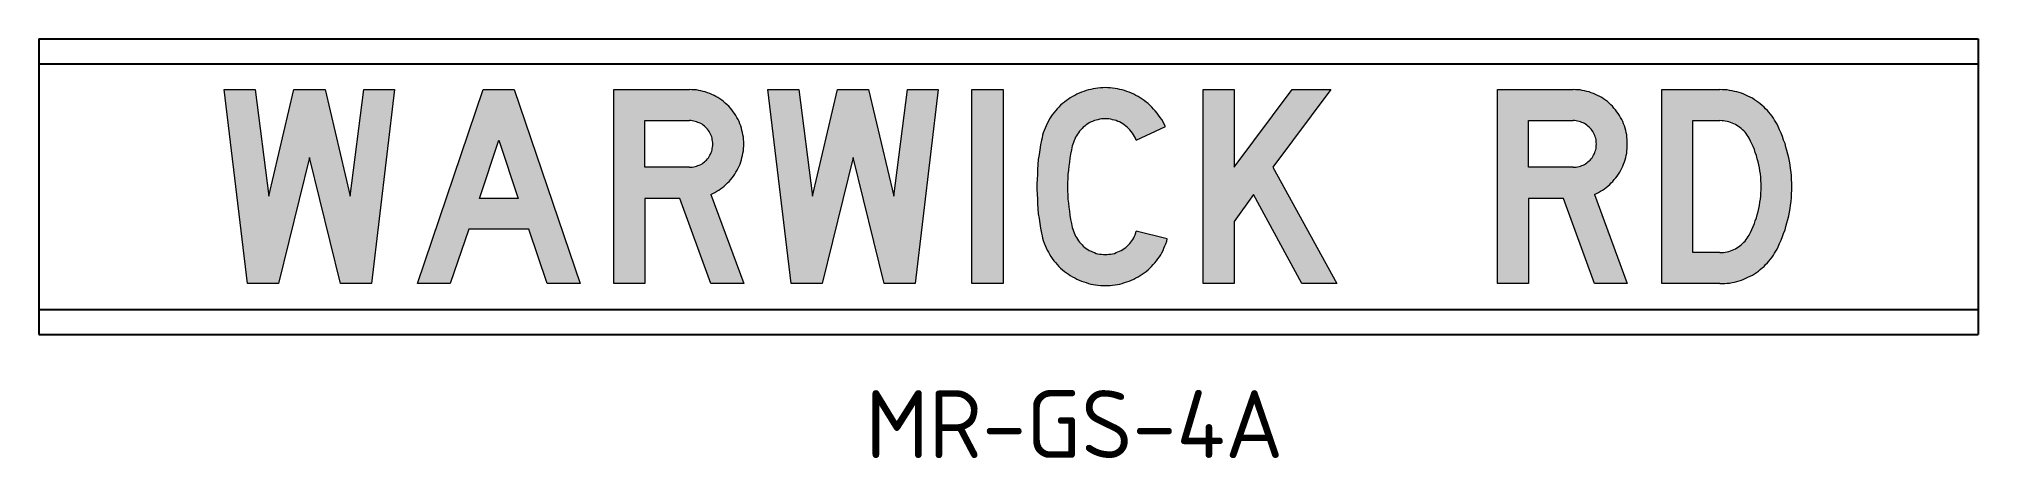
# Model space of a CAD drawing. Extents: x 47.2 to 147.2, y -124 to -102.4.
import ezdxf

# ---------------------------------------------------------------- set-up
doc = ezdxf.new("R2010")
doc.units = 0
doc.header["$LTSCALE"] = 12
doc.header["$MEASUREMENT"] = 0
doc.layers.get('0').update_dxf_attribs({"linetype": 'CONTINUOUS'})
doc.layers.add('L25', color=1, linetype='CONTINUOUS')
doc.layers.add('T50', color=7, linetype='CONTINUOUS')
doc.styles.add('ISO', font='ISO3098B')

msp = doc.modelspace()

# ---------------------------------------------------------------- hatches: boundary and pattern name
at = {"layer": 'L25'}
h = msp.add_hatch(color=256, dxfattribs=at)
h.paths.add_polyline_path([(107.2, -105), (108.79, -105), (108.79, -109), (111.79, -105), (113.79, -105), (110.79, -109), (114.09, -115), (112.29, -115), (109.79, -110.4), (108.79, -111.8), (108.79, -115), (107.2, -115)])
h.paths.add_polyline_path([(95.28, -105), (96.88, -105), (96.88, -115), (95.28, -115)])
h.paths.add_polyline_path([(84.75, -105), (86.35, -105), (87.05, -110.5), (88.35, -105), (89.95, -105), (91.25, -110.5), (91.95, -105), (93.54, -105), (92.35, -115), (90.75, -115), (89.15, -108.5), (87.55, -115), (85.95, -115)])
h.paths.add_polyline_path([(71.88, -110.61), (69.88, -110.61), (70.88, -107.6)], flags=16)
h.paths.add_polyline_path([(66.69, -115), (70.08, -105), (71.68, -105), (75.08, -115), (73.38, -115), (72.43, -112.2), (69.33, -112.2), (68.38, -115)])
h.paths.add_polyline_path([(56.72, -105), (58.32, -105), (59.02, -110.5), (60.32, -105), (61.92, -105), (63.22, -110.5), (63.92, -105), (65.51, -105), (64.31, -115), (62.72, -115), (61.12, -108.5), (59.52, -115), (57.92, -115)])
h.paths.add_polyline_path([(102.15, -104.9), (102.03, -104.91), (101.9, -104.91), (101.77, -104.92), (101.65, -104.94), (101.52, -104.96), (101.4, -104.99), (101.28, -105.02), (101.16, -105.05), (101.04, -105.09), (100.92, -105.14), (100.8, -105.18), (100.69, -105.24), (100.58, -105.3), (100.47, -105.35), (100.35, -105.42), (100.25, -105.49), (100.15, -105.56), (100.05, -105.64), (99.95, -105.72), (99.85, -105.8), (99.76, -105.9), (99.67, -105.99), (99.58, -106.09), (99.5, -106.19), (99.42, -106.3), (99.35, -106.4), (99.28, -106.51), (99.22, -106.63), (99.15, -106.74), (99.1, -106.86), (99.05, -106.98), (99, -107.1), (98.95, -107.22), (98.92, -107.35), (98.89, -107.48), (98.86, -107.6), (98.81, -107.85), (98.77, -108.1), (98.74, -108.35), (98.7, -108.61), (98.68, -108.86), (98.66, -109.12), (98.65, -109.37), (98.64, -109.62), (98.63, -109.88), (98.63, -110.13), (98.64, -110.39), (98.65, -110.64), (98.66, -110.89), (98.68, -111.15), (98.7, -111.4), (98.74, -111.65), (98.77, -111.9), (98.81, -112.15), (98.86, -112.4), (98.89, -112.53), (98.92, -112.66), (98.95, -112.78), (99, -112.91), (99.05, -113.03), (99.1, -113.15), (99.15, -113.27), (99.22, -113.38), (99.28, -113.49), (99.35, -113.61), (99.42, -113.71), (99.5, -113.82), (99.58, -113.92), (99.67, -114.02), (99.76, -114.11), (99.85, -114.2), (99.95, -114.29), (100.05, -114.37), (100.15, -114.45), (100.25, -114.52), (100.35, -114.59), (100.47, -114.65), (100.58, -114.71), (100.69, -114.77), (100.8, -114.82), (100.92, -114.87), (101.04, -114.91), (101.16, -114.95), (101.28, -114.99), (101.4, -115.02), (101.52, -115.05), (101.65, -115.07), (101.77, -115.08), (101.9, -115.1), (102.03, -115.1), (102.15, -115.1), (102.28, -115.1), (102.41, -115.1), (102.53, -115.08), (102.66, -115.07), (102.78, -115.05), (102.9, -115.02), (103.03, -114.99), (103.15, -114.95), (103.27, -114.91), (103.39, -114.87), (103.5, -114.82), (103.62, -114.77), (103.73, -114.71), (103.84, -114.65), (103.95, -114.59), (104.06, -114.52), (104.16, -114.45), (104.26, -114.37), (104.36, -114.29), (104.45, -114.2), (104.54, -114.12), (104.63, -114.02), (104.71, -113.93), (104.79, -113.83), (104.87, -113.73), (104.94, -113.62), (105.01, -113.52), (105.07, -113.41), (105.13, -113.3), (105.18, -113.18), (105.23, -113.06), (105.28, -112.95), (105.32, -112.82), (105.35, -112.7), (103.75, -112.3), (103.73, -112.39), (103.69, -112.48), (103.66, -112.56), (103.62, -112.64), (103.58, -112.72), (103.52, -112.8), (103.47, -112.87), (103.41, -112.94), (103.35, -113), (103.28, -113.07), (103.21, -113.13), (103.13, -113.19), (103.06, -113.24), (102.97, -113.29), (102.89, -113.33), (102.8, -113.37), (102.71, -113.4), (102.62, -113.44), (102.53, -113.46), (102.44, -113.48), (102.34, -113.49), (102.25, -113.5), (102.15, -113.5), (102.06, -113.5), (101.96, -113.49), (101.87, -113.48), (101.77, -113.46), (101.68, -113.44), (101.59, -113.4), (101.5, -113.37), (101.42, -113.33), (101.33, -113.29), (101.25, -113.24), (101.17, -113.19), (101.1, -113.13), (101.02, -113.07), (100.96, -113), (100.89, -112.94), (100.83, -112.86), (100.77, -112.79), (100.72, -112.71), (100.66, -112.63), (100.62, -112.55), (100.58, -112.46), (100.54, -112.38), (100.51, -112.29), (100.48, -112.2), (100.45, -112.11), (100.41, -111.9), (100.36, -111.69), (100.33, -111.48), (100.3, -111.27), (100.27, -111.06), (100.25, -110.85), (100.23, -110.64), (100.22, -110.43), (100.21, -110.22), (100.21, -110), (100.21, -109.79), (100.22, -109.58), (100.23, -109.37), (100.25, -109.16), (100.27, -108.95), (100.3, -108.74), (100.33, -108.53), (100.36, -108.32), (100.41, -108.11), (100.45, -107.9), (100.48, -107.81), (100.51, -107.72), (100.54, -107.63), (100.58, -107.55), (100.62, -107.46), (100.66, -107.38), (100.72, -107.3), (100.77, -107.22), (100.83, -107.14), (100.89, -107.07), (100.96, -107), (101.02, -106.94), (101.1, -106.88), (101.17, -106.82), (101.25, -106.77), (101.33, -106.72), (101.42, -106.67), (101.5, -106.64), (101.59, -106.6), (101.68, -106.57), (101.77, -106.55), (101.87, -106.53), (101.96, -106.51), (102.06, -106.51), (102.15, -106.5), (102.25, -106.51), (102.34, -106.51), (102.44, -106.53), (102.53, -106.55), (102.62, -106.57), (102.71, -106.6), (102.8, -106.64), (102.89, -106.67), (102.97, -106.72), (103.06, -106.77), (103.13, -106.82), (103.21, -106.88), (103.28, -106.94), (103.35, -107), (103.42, -107.08), (103.49, -107.16), (103.55, -107.24), (103.61, -107.33), (103.66, -107.42), (103.71, -107.51), (103.75, -107.6), (105.25, -106.9), (105.19, -106.78), (105.13, -106.66), (105.06, -106.54), (104.98, -106.43), (104.9, -106.32), (104.82, -106.21), (104.73, -106.1), (104.64, -106), (104.55, -105.9), (104.45, -105.8), (104.36, -105.72), (104.26, -105.64), (104.16, -105.56), (104.06, -105.49), (103.95, -105.42), (103.84, -105.35), (103.73, -105.3), (103.62, -105.24), (103.5, -105.18), (103.39, -105.14), (103.27, -105.09), (103.15, -105.05), (103.03, -105.02), (102.9, -104.99), (102.78, -104.96), (102.66, -104.94), (102.53, -104.92), (102.41, -104.91), (102.28, -104.91)])
h.paths.add_polyline_path([(80.71, -109), (78.41, -109), (78.41, -106.6), (80.71, -106.6), (80.79, -106.6), (80.86, -106.61), (80.94, -106.63), (81.01, -106.64), (81.08, -106.66), (81.15, -106.69), (81.22, -106.72), (81.29, -106.75), (81.36, -106.79), (81.42, -106.83), (81.48, -106.88), (81.54, -106.93), (81.59, -106.98), (81.64, -107.04), (81.69, -107.1), (81.73, -107.16), (81.76, -107.23), (81.8, -107.29), (81.83, -107.36), (81.86, -107.43), (81.88, -107.5), (81.89, -107.58), (81.9, -107.65), (81.91, -107.73), (81.91, -107.8), (81.91, -107.88), (81.9, -107.96), (81.89, -108.03), (81.88, -108.1), (81.86, -108.17), (81.83, -108.25), (81.8, -108.32), (81.76, -108.38), (81.73, -108.45), (81.69, -108.51), (81.64, -108.57), (81.59, -108.63), (81.54, -108.68), (81.48, -108.73), (81.42, -108.77), (81.36, -108.82), (81.29, -108.86), (81.22, -108.89), (81.15, -108.92), (81.08, -108.95), (81.01, -108.97), (80.94, -108.98), (80.86, -108.99), (80.79, -109)], flags=16)
h.paths.add_polyline_path([(81.81, -110.4), (83.51, -115), (81.81, -115), (80.21, -110.61), (78.41, -110.61), (78.41, -115), (76.82, -115), (76.82, -105), (80.71, -105), (80.83, -105.01), (80.95, -105.01), (81.07, -105.02), (81.19, -105.04), (81.3, -105.06), (81.42, -105.09), (81.53, -105.12), (81.65, -105.16), (81.76, -105.2), (81.87, -105.25), (81.98, -105.3), (82.08, -105.35), (82.18, -105.41), (82.28, -105.48), (82.38, -105.55), (82.47, -105.62), (82.56, -105.7), (82.65, -105.78), (82.74, -105.86), (82.82, -105.95), (82.89, -106.04), (82.97, -106.14), (83.04, -106.23), (83.1, -106.33), (83.16, -106.43), (83.22, -106.54), (83.27, -106.65), (83.31, -106.76), (83.36, -106.87), (83.39, -106.98), (83.42, -107.1), (83.45, -107.21), (83.47, -107.33), (83.49, -107.45), (83.5, -107.57), (83.51, -107.68), (83.51, -107.8), (83.51, -107.92), (83.5, -108.04), (83.49, -108.16), (83.47, -108.27), (83.45, -108.39), (83.42, -108.5), (83.39, -108.62), (83.36, -108.73), (83.32, -108.84), (83.27, -108.95), (83.22, -109.05), (83.17, -109.16), (83.11, -109.26), (83.05, -109.36), (82.98, -109.46), (82.91, -109.55), (82.84, -109.64), (82.76, -109.73), (82.68, -109.81), (82.59, -109.89), (82.51, -109.97), (82.42, -110.05), (82.32, -110.12), (82.22, -110.18), (82.13, -110.24), (82.02, -110.3), (81.92, -110.35)])
h.paths.add_polyline_path([(133.84, -113.4), (132.45, -113.4), (132.45, -106.6), (133.84, -106.6), (133.94, -106.61), (134.03, -106.61), (134.12, -106.63), (134.21, -106.64), (134.3, -106.67), (134.39, -106.69), (134.47, -106.73), (134.56, -106.76), (134.64, -106.8), (134.72, -106.85), (134.8, -106.9), (134.87, -106.95), (134.94, -107.01), (135.01, -107.07), (135.08, -107.13), (135.14, -107.2), (135.2, -107.27), (135.25, -107.35), (135.3, -107.42), (135.35, -107.5), (135.42, -107.65), (135.49, -107.8), (135.56, -107.94), (135.62, -108.09), (135.67, -108.25), (135.73, -108.4), (135.77, -108.56), (135.81, -108.72), (135.85, -108.87), (135.88, -109.03), (135.91, -109.19), (135.94, -109.35), (135.95, -109.51), (135.96, -109.68), (135.97, -109.84), (135.97, -110), (135.97, -110.17), (135.96, -110.33), (135.95, -110.49), (135.94, -110.65), (135.91, -110.81), (135.88, -110.97), (135.85, -111.13), (135.81, -111.29), (135.77, -111.45), (135.73, -111.61), (135.67, -111.76), (135.62, -111.91), (135.56, -112.06), (135.49, -112.21), (135.42, -112.36), (135.35, -112.5), (135.3, -112.58), (135.25, -112.66), (135.2, -112.73), (135.14, -112.81), (135.08, -112.87), (135.01, -112.94), (134.94, -113), (134.87, -113.06), (134.8, -113.11), (134.72, -113.16), (134.64, -113.21), (134.56, -113.24), (134.47, -113.28), (134.39, -113.31), (134.3, -113.34), (134.21, -113.36), (134.12, -113.38), (134.03, -113.39), (133.94, -113.4)], flags=16)
h.paths.add_polyline_path([(133.84, -115), (130.85, -115), (130.85, -105), (133.84, -105), (133.97, -105.01), (134.09, -105.01), (134.22, -105.02), (134.34, -105.04), (134.47, -105.06), (134.59, -105.09), (134.71, -105.12), (134.83, -105.15), (134.95, -105.19), (135.07, -105.23), (135.18, -105.28), (135.29, -105.33), (135.4, -105.39), (135.52, -105.45), (135.62, -105.52), (135.73, -105.59), (135.83, -105.66), (135.92, -105.74), (136.02, -105.82), (136.12, -105.9), (136.2, -105.99), (136.29, -106.08), (136.37, -106.17), (136.45, -106.27), (136.53, -106.37), (136.6, -106.47), (136.66, -106.57), (136.73, -106.68), (136.79, -106.79), (136.85, -106.9), (136.92, -107.07), (137, -107.25), (137.07, -107.42), (137.13, -107.6), (137.2, -107.78), (137.25, -107.96), (137.3, -108.14), (137.35, -108.32), (137.39, -108.51), (137.43, -108.69), (137.46, -108.88), (137.49, -109.06), (137.51, -109.25), (137.53, -109.44), (137.54, -109.63), (137.55, -109.82), (137.55, -110), (137.55, -110.19), (137.54, -110.38), (137.53, -110.57), (137.51, -110.76), (137.49, -110.95), (137.46, -111.13), (137.43, -111.32), (137.39, -111.5), (137.35, -111.69), (137.3, -111.87), (137.25, -112.05), (137.2, -112.23), (137.13, -112.41), (137.07, -112.58), (137, -112.76), (136.92, -112.93), (136.85, -113.1), (136.79, -113.22), (136.73, -113.32), (136.66, -113.43), (136.6, -113.54), (136.53, -113.64), (136.45, -113.74), (136.37, -113.84), (136.29, -113.93), (136.2, -114.02), (136.12, -114.11), (136.02, -114.19), (135.92, -114.27), (135.83, -114.35), (135.73, -114.42), (135.62, -114.49), (135.52, -114.56), (135.4, -114.62), (135.29, -114.67), (135.18, -114.72), (135.07, -114.77), (134.95, -114.82), (134.83, -114.86), (134.71, -114.89), (134.59, -114.92), (134.47, -114.95), (134.34, -114.97), (134.22, -114.98), (134.09, -114.99), (133.97, -115)])
h.paths.add_polyline_path([(126.28, -109), (123.98, -109), (123.98, -106.6), (126.28, -106.6), (126.35, -106.6), (126.43, -106.61), (126.5, -106.63), (126.58, -106.64), (126.65, -106.66), (126.72, -106.69), (126.79, -106.72), (126.86, -106.75), (126.92, -106.79), (126.98, -106.83), (127.04, -106.88), (127.1, -106.93), (127.15, -106.98), (127.2, -107.04), (127.25, -107.1), (127.29, -107.16), (127.33, -107.23), (127.36, -107.29), (127.39, -107.36), (127.42, -107.43), (127.44, -107.5), (127.46, -107.58), (127.47, -107.65), (127.47, -107.73), (127.48, -107.8), (127.47, -107.88), (127.47, -107.96), (127.46, -108.03), (127.44, -108.1), (127.42, -108.17), (127.39, -108.25), (127.36, -108.32), (127.33, -108.38), (127.29, -108.45), (127.25, -108.51), (127.2, -108.57), (127.15, -108.63), (127.1, -108.68), (127.04, -108.73), (126.98, -108.77), (126.92, -108.82), (126.86, -108.86), (126.79, -108.89), (126.72, -108.92), (126.65, -108.95), (126.58, -108.97), (126.5, -108.98), (126.43, -108.99), (126.35, -109)], flags=16)
h.paths.add_polyline_path([(127.38, -110.4), (129.07, -115), (127.38, -115), (125.78, -110.61), (123.98, -110.61), (123.98, -115), (122.38, -115), (122.38, -105), (126.28, -105), (126.4, -105.01), (126.51, -105.01), (126.63, -105.02), (126.75, -105.04), (126.87, -105.06), (126.98, -105.09), (127.1, -105.12), (127.21, -105.16), (127.32, -105.2), (127.43, -105.25), (127.54, -105.3), (127.65, -105.35), (127.75, -105.41), (127.85, -105.48), (127.94, -105.55), (128.04, -105.62), (128.13, -105.7), (128.22, -105.78), (128.3, -105.86), (128.38, -105.95), (128.46, -106.04), (128.53, -106.14), (128.6, -106.23), (128.66, -106.33), (128.72, -106.43), (128.78, -106.54), (128.83, -106.65), (128.88, -106.76), (128.92, -106.87), (128.96, -106.98), (128.99, -107.1), (129.01, -107.21), (129.04, -107.33), (129.05, -107.45), (129.07, -107.57), (129.07, -107.68), (129.07, -107.8), (129.07, -107.92), (129.07, -108.04), (129.05, -108.16), (129.04, -108.27), (129.01, -108.39), (128.99, -108.5), (128.96, -108.62), (128.92, -108.73), (128.88, -108.84), (128.84, -108.95), (128.79, -109.05), (128.73, -109.16), (128.68, -109.26), (128.61, -109.36), (128.55, -109.46), (128.48, -109.55), (128.4, -109.64), (128.33, -109.73), (128.24, -109.81), (128.16, -109.89), (128.07, -109.97), (127.98, -110.05), (127.89, -110.12), (127.79, -110.18), (127.69, -110.24), (127.59, -110.3), (127.48, -110.35)])

# ---------------------------------------------------------------- linework, layer by layer
at = {"color": 1, "lineweight": 0}
for points in [[(102.15, -104.9), (102.03, -104.91), (101.9, -104.91), (101.77, -104.92), (101.65, -104.94), (101.52, -104.96), (101.4, -104.99), (101.28, -105.02), (101.16, -105.05), (101.04, -105.09), (100.92, -105.14), (100.8, -105.18), (100.69, -105.24), (100.58, -105.3), (100.47, -105.35), (100.35, -105.42), (100.25, -105.49), (100.15, -105.56), (100.05, -105.64), (99.95, -105.72), (99.85, -105.8), (99.76, -105.9), (99.67, -105.99), (99.58, -106.09), (99.5, -106.19), (99.42, -106.3), (99.35, -106.4), (99.28, -106.51), (99.22, -106.63), (99.15, -106.74), (99.1, -106.86), (99.05, -106.98), (99, -107.1), (98.95, -107.22), (98.92, -107.35), (98.89, -107.48), (98.86, -107.6), (98.81, -107.85), (98.77, -108.1), (98.74, -108.35), (98.7, -108.61), (98.68, -108.86), (98.66, -109.12), (98.65, -109.37), (98.64, -109.62), (98.63, -109.88), (98.63, -110.13), (98.64, -110.39), (98.65, -110.64), (98.66, -110.89), (98.68, -111.15), (98.7, -111.4), (98.74, -111.65), (98.77, -111.9), (98.81, -112.15), (98.86, -112.4), (98.89, -112.53), (98.92, -112.66), (98.95, -112.78), (99, -112.91), (99.05, -113.03), (99.1, -113.15), (99.15, -113.27), (99.22, -113.38), (99.28, -113.49), (99.35, -113.61), (99.42, -113.71), (99.5, -113.82), (99.58, -113.92), (99.67, -114.02), (99.76, -114.11), (99.85, -114.2), (99.95, -114.29), (100.05, -114.37), (100.15, -114.45), (100.25, -114.52), (100.35, -114.59), (100.47, -114.65), (100.58, -114.71), (100.69, -114.77), (100.8, -114.82), (100.92, -114.87), (101.04, -114.91), (101.16, -114.95), (101.28, -114.99), (101.4, -115.02), (101.52, -115.05), (101.65, -115.07), (101.77, -115.08), (101.9, -115.1), (102.03, -115.1), (102.15, -115.1), (102.28, -115.1), (102.41, -115.1), (102.53, -115.08), (102.66, -115.07), (102.78, -115.05), (102.9, -115.02), (103.03, -114.99), (103.15, -114.95), (103.27, -114.91), (103.39, -114.87), (103.5, -114.82), (103.62, -114.77), (103.73, -114.71), (103.84, -114.65), (103.95, -114.59), (104.06, -114.52), (104.16, -114.45), (104.26, -114.37), (104.36, -114.29), (104.45, -114.2), (104.54, -114.12), (104.63, -114.02), (104.71, -113.93), (104.79, -113.83), (104.87, -113.73), (104.94, -113.62), (105.01, -113.52), (105.07, -113.41), (105.13, -113.3), (105.18, -113.18), (105.23, -113.06), (105.28, -112.95), (105.32, -112.82), (105.35, -112.7), (103.75, -112.3)], [(104.45, -105.8), (104.36, -105.72), (104.26, -105.64), (104.16, -105.56), (104.06, -105.49), (103.95, -105.42), (103.84, -105.35), (103.73, -105.3), (103.62, -105.24), (103.5, -105.18), (103.39, -105.14), (103.27, -105.09), (103.15, -105.05), (103.03, -105.02), (102.9, -104.99), (102.78, -104.96), (102.66, -104.94), (102.53, -104.92), (102.41, -104.91), (102.28, -104.91), (102.15, -104.9)], [(56.72, -105), (58.32, -105), (59.02, -110.5), (60.32, -105), (61.92, -105), (63.22, -110.5), (63.92, -105), (65.51, -105), (64.31, -115), (62.72, -115), (61.12, -108.5), (59.52, -115), (57.92, -115), (56.72, -105), (56.72, -105)], [(66.69, -115), (70.08, -105), (71.68, -105), (75.08, -115), (73.38, -115), (72.43, -112.2), (69.33, -112.2), (68.38, -115), (66.69, -115), (66.69, -115)], [(76.82, -105), (80.71, -105)], [(81.81, -110.4), (83.51, -115), (81.81, -115), (80.21, -110.61), (78.41, -110.61), (78.41, -115), (76.82, -115), (76.82, -105)], [(83.51, -107.8), (83.51, -107.68), (83.5, -107.57), (83.49, -107.45), (83.47, -107.33), (83.45, -107.21), (83.42, -107.1), (83.39, -106.98), (83.36, -106.87), (83.31, -106.76), (83.27, -106.65), (83.22, -106.54), (83.16, -106.43), (83.1, -106.33), (83.04, -106.23), (82.97, -106.14), (82.89, -106.04), (82.82, -105.95), (82.74, -105.86), (82.65, -105.78), (82.56, -105.7), (82.47, -105.62), (82.38, -105.55), (82.28, -105.48), (82.18, -105.41), (82.08, -105.35), (81.98, -105.3), (81.87, -105.25), (81.76, -105.2), (81.65, -105.16), (81.53, -105.12), (81.42, -105.09), (81.3, -105.06), (81.19, -105.04), (81.07, -105.02), (80.95, -105.01), (80.83, -105.01), (80.71, -105)], [(84.75, -105), (86.35, -105), (87.05, -110.5), (88.35, -105), (89.95, -105), (91.25, -110.5), (91.95, -105), (93.54, -105), (92.35, -115), (90.75, -115), (89.15, -108.5), (87.55, -115), (85.95, -115), (84.75, -105), (84.75, -105)], [(95.28, -105), (96.88, -105), (96.88, -115), (95.28, -115), (95.28, -105), (95.28, -105)], [(105.25, -106.9), (105.19, -106.78), (105.13, -106.66), (105.06, -106.54), (104.98, -106.43), (104.9, -106.32), (104.82, -106.21), (104.73, -106.1), (104.64, -106), (104.55, -105.9), (104.45, -105.8)], [(107.2, -105), (108.79, -105), (108.79, -109), (111.79, -105), (113.79, -105), (110.79, -109), (114.09, -115), (112.29, -115), (109.79, -110.4), (108.79, -111.8), (108.79, -115), (107.2, -115), (107.2, -105), (107.2, -105)], [(122.38, -105), (126.28, -105)], [(127.38, -110.4), (129.07, -115), (127.38, -115), (125.78, -110.61), (123.98, -110.61), (123.98, -115), (122.38, -115), (122.38, -105)], [(129.07, -107.8), (129.07, -107.68), (129.07, -107.57), (129.05, -107.45), (129.04, -107.33), (129.01, -107.21), (128.99, -107.1), (128.96, -106.98), (128.92, -106.87), (128.88, -106.76), (128.83, -106.65), (128.78, -106.54), (128.72, -106.43), (128.66, -106.33), (128.6, -106.23), (128.53, -106.14), (128.46, -106.04), (128.38, -105.95), (128.3, -105.86), (128.22, -105.78), (128.13, -105.7), (128.04, -105.62), (127.94, -105.55), (127.85, -105.48), (127.75, -105.41), (127.65, -105.35), (127.54, -105.3), (127.43, -105.25), (127.32, -105.2), (127.21, -105.16), (127.1, -105.12), (126.98, -105.09), (126.87, -105.06), (126.75, -105.04), (126.63, -105.02), (126.51, -105.01), (126.4, -105.01), (126.28, -105)], [(130.85, -105), (133.84, -105)], [(133.84, -115), (130.85, -115), (130.85, -105)], [(136.85, -106.9), (136.79, -106.79), (136.73, -106.68), (136.66, -106.57), (136.6, -106.47), (136.53, -106.37), (136.45, -106.27), (136.37, -106.17), (136.29, -106.08), (136.2, -105.99), (136.12, -105.9), (136.02, -105.82), (135.92, -105.74), (135.83, -105.66), (135.73, -105.59), (135.62, -105.52), (135.52, -105.45), (135.4, -105.39), (135.29, -105.33), (135.18, -105.28), (135.07, -105.23), (134.95, -105.19), (134.83, -105.15), (134.71, -105.12), (134.59, -105.09), (134.47, -105.06), (134.34, -105.04), (134.22, -105.02), (134.09, -105.01), (133.97, -105.01), (133.84, -105)], [(78.41, -106.6), (80.71, -106.6)], [(80.71, -109), (78.41, -109), (78.41, -106.6)], [(81.91, -107.8), (81.91, -107.73), (81.9, -107.65), (81.89, -107.58), (81.88, -107.5), (81.86, -107.43), (81.83, -107.36), (81.8, -107.29), (81.76, -107.23), (81.73, -107.16), (81.69, -107.1), (81.64, -107.04), (81.59, -106.98), (81.54, -106.93), (81.48, -106.88), (81.42, -106.83), (81.36, -106.79), (81.29, -106.75), (81.22, -106.72), (81.15, -106.69), (81.08, -106.66), (81.01, -106.64), (80.94, -106.63), (80.86, -106.61), (80.79, -106.6), (80.71, -106.6)], [(102.15, -106.5), (102.06, -106.51), (101.96, -106.51), (101.87, -106.53), (101.77, -106.55), (101.68, -106.57), (101.59, -106.6), (101.5, -106.64), (101.42, -106.67), (101.33, -106.72), (101.25, -106.77), (101.17, -106.82), (101.1, -106.88), (101.02, -106.94), (100.96, -107), (100.89, -107.07), (100.83, -107.14), (100.77, -107.22), (100.72, -107.3), (100.66, -107.38), (100.62, -107.46), (100.58, -107.55), (100.54, -107.63), (100.51, -107.72), (100.48, -107.81), (100.45, -107.9), (100.41, -108.11), (100.36, -108.32), (100.33, -108.53), (100.3, -108.74), (100.27, -108.95), (100.25, -109.16), (100.23, -109.37), (100.22, -109.58), (100.21, -109.79), (100.21, -110), (100.21, -110.22), (100.22, -110.43), (100.23, -110.64), (100.25, -110.85), (100.27, -111.06), (100.3, -111.27), (100.33, -111.48), (100.36, -111.69), (100.41, -111.9), (100.45, -112.11), (100.48, -112.2), (100.51, -112.29), (100.54, -112.38), (100.58, -112.46), (100.62, -112.55), (100.66, -112.63), (100.72, -112.71), (100.77, -112.79), (100.83, -112.86), (100.89, -112.94), (100.96, -113), (101.02, -113.07), (101.1, -113.13), (101.17, -113.19), (101.25, -113.24), (101.33, -113.29), (101.42, -113.33), (101.5, -113.37), (101.59, -113.4), (101.68, -113.44), (101.77, -113.46), (101.87, -113.48), (101.96, -113.49), (102.06, -113.5), (102.15, -113.5), (102.25, -113.5), (102.34, -113.49), (102.44, -113.48), (102.53, -113.46), (102.62, -113.44), (102.71, -113.4), (102.8, -113.37), (102.89, -113.33), (102.97, -113.29), (103.06, -113.24), (103.13, -113.19), (103.21, -113.13), (103.28, -113.07), (103.35, -113), (103.41, -112.94), (103.47, -112.87), (103.52, -112.8), (103.58, -112.72), (103.62, -112.64), (103.66, -112.56), (103.69, -112.48), (103.73, -112.39), (103.75, -112.3)], [(103.35, -107), (103.28, -106.94), (103.21, -106.88), (103.13, -106.82), (103.06, -106.77), (102.97, -106.72), (102.89, -106.67), (102.8, -106.64), (102.71, -106.6), (102.62, -106.57), (102.53, -106.55), (102.44, -106.53), (102.34, -106.51), (102.25, -106.51), (102.15, -106.5)], [(103.75, -107.6), (105.25, -106.9)], [(123.98, -106.6), (126.28, -106.6)], [(126.28, -109), (123.98, -109), (123.98, -106.6)], [(127.48, -107.8), (127.47, -107.73), (127.47, -107.65), (127.46, -107.58), (127.44, -107.5), (127.42, -107.43), (127.39, -107.36), (127.36, -107.29), (127.33, -107.23), (127.29, -107.16), (127.25, -107.1), (127.2, -107.04), (127.15, -106.98), (127.1, -106.93), (127.04, -106.88), (126.98, -106.83), (126.92, -106.79), (126.86, -106.75), (126.79, -106.72), (126.72, -106.69), (126.65, -106.66), (126.58, -106.64), (126.5, -106.63), (126.43, -106.61), (126.35, -106.6), (126.28, -106.6)], [(132.45, -106.6), (133.84, -106.6)], [(133.84, -113.4), (132.45, -113.4), (132.45, -106.6)], [(135.35, -107.5), (135.3, -107.42), (135.25, -107.35), (135.2, -107.27), (135.14, -107.2), (135.08, -107.13), (135.01, -107.07), (134.94, -107.01), (134.87, -106.95), (134.8, -106.9), (134.72, -106.85), (134.64, -106.8), (134.56, -106.76), (134.47, -106.73), (134.39, -106.69), (134.3, -106.67), (134.21, -106.64), (134.12, -106.63), (134.03, -106.61), (133.94, -106.61), (133.84, -106.6)], [(136.85, -113.1), (136.92, -112.93), (137, -112.76), (137.07, -112.58), (137.13, -112.41), (137.2, -112.23), (137.25, -112.05), (137.3, -111.87), (137.35, -111.69), (137.39, -111.5), (137.43, -111.32), (137.46, -111.13), (137.49, -110.95), (137.51, -110.76), (137.53, -110.57), (137.54, -110.38), (137.55, -110.19), (137.55, -110), (137.55, -109.82), (137.54, -109.63), (137.53, -109.44), (137.51, -109.25), (137.49, -109.06), (137.46, -108.88), (137.43, -108.69), (137.39, -108.51), (137.35, -108.32), (137.3, -108.14), (137.25, -107.96), (137.2, -107.78), (137.13, -107.6), (137.07, -107.42), (137, -107.25), (136.92, -107.07), (136.85, -106.9)], [(71.88, -110.61), (69.88, -110.61), (70.88, -107.6), (71.88, -110.61), (71.88, -110.61)], [(80.71, -109), (80.79, -109), (80.86, -108.99), (80.94, -108.98), (81.01, -108.97), (81.08, -108.95), (81.15, -108.92), (81.22, -108.89), (81.29, -108.86), (81.36, -108.82), (81.42, -108.77), (81.48, -108.73), (81.54, -108.68), (81.59, -108.63), (81.64, -108.57), (81.69, -108.51), (81.73, -108.45), (81.76, -108.38), (81.8, -108.32), (81.83, -108.25), (81.86, -108.17), (81.88, -108.1), (81.89, -108.03), (81.9, -107.96), (81.91, -107.88), (81.91, -107.8)], [(81.81, -110.4), (81.92, -110.35), (82.02, -110.3), (82.13, -110.24), (82.22, -110.18), (82.32, -110.12), (82.42, -110.05), (82.51, -109.97), (82.59, -109.89), (82.68, -109.81), (82.76, -109.73), (82.84, -109.64), (82.91, -109.55), (82.98, -109.46), (83.05, -109.36), (83.11, -109.26), (83.17, -109.16), (83.22, -109.05), (83.27, -108.95), (83.32, -108.84), (83.36, -108.73), (83.39, -108.62), (83.42, -108.5), (83.45, -108.39), (83.47, -108.27), (83.49, -108.16), (83.5, -108.04), (83.51, -107.92), (83.51, -107.8)], [(103.75, -107.6), (103.71, -107.51), (103.66, -107.42), (103.61, -107.33), (103.55, -107.24), (103.49, -107.16), (103.42, -107.08), (103.35, -107)], [(126.28, -109), (126.35, -109), (126.43, -108.99), (126.5, -108.98), (126.58, -108.97), (126.65, -108.95), (126.72, -108.92), (126.79, -108.89), (126.86, -108.86), (126.92, -108.82), (126.98, -108.77), (127.04, -108.73), (127.1, -108.68), (127.15, -108.63), (127.2, -108.57), (127.25, -108.51), (127.29, -108.45), (127.33, -108.38), (127.36, -108.32), (127.39, -108.25), (127.42, -108.17), (127.44, -108.1), (127.46, -108.03), (127.47, -107.96), (127.47, -107.88), (127.48, -107.8)], [(127.38, -110.4), (127.48, -110.35), (127.59, -110.3), (127.69, -110.24), (127.79, -110.18), (127.89, -110.12), (127.98, -110.05), (128.07, -109.97), (128.16, -109.89), (128.24, -109.81), (128.33, -109.73), (128.4, -109.64), (128.48, -109.55), (128.55, -109.46), (128.61, -109.36), (128.68, -109.26), (128.73, -109.16), (128.79, -109.05), (128.84, -108.95), (128.88, -108.84), (128.92, -108.73), (128.96, -108.62), (128.99, -108.5), (129.01, -108.39), (129.04, -108.27), (129.05, -108.16), (129.07, -108.04), (129.07, -107.92), (129.07, -107.8)], [(135.35, -112.5), (135.42, -112.36), (135.49, -112.21), (135.56, -112.06), (135.62, -111.91), (135.67, -111.76), (135.73, -111.61), (135.77, -111.45), (135.81, -111.29), (135.85, -111.13), (135.88, -110.97), (135.91, -110.81), (135.94, -110.65), (135.95, -110.49), (135.96, -110.33), (135.97, -110.17), (135.97, -110), (135.97, -109.84), (135.96, -109.68), (135.95, -109.51), (135.94, -109.35), (135.91, -109.19), (135.88, -109.03), (135.85, -108.87), (135.81, -108.72), (135.77, -108.56), (135.73, -108.4), (135.67, -108.25), (135.62, -108.09), (135.56, -107.94), (135.49, -107.8), (135.42, -107.65), (135.35, -107.5)], [(133.84, -113.4), (133.94, -113.4), (134.03, -113.39), (134.12, -113.38), (134.21, -113.36), (134.3, -113.34), (134.39, -113.31), (134.47, -113.28), (134.56, -113.24), (134.64, -113.21), (134.72, -113.16), (134.8, -113.11), (134.87, -113.06), (134.94, -113), (135.01, -112.94), (135.08, -112.87), (135.14, -112.81), (135.2, -112.73), (135.25, -112.66), (135.3, -112.58), (135.35, -112.5)], [(133.84, -115), (133.97, -115), (134.09, -114.99), (134.22, -114.98), (134.34, -114.97), (134.47, -114.95), (134.59, -114.92), (134.71, -114.89), (134.83, -114.86), (134.95, -114.82), (135.07, -114.77), (135.18, -114.72), (135.29, -114.67), (135.4, -114.62), (135.52, -114.56), (135.62, -114.49), (135.73, -114.42), (135.83, -114.35), (135.92, -114.27), (136.02, -114.19), (136.12, -114.11), (136.2, -114.02), (136.29, -113.93), (136.37, -113.84), (136.45, -113.74), (136.53, -113.64), (136.6, -113.54), (136.66, -113.43), (136.73, -113.32), (136.79, -113.22), (136.85, -113.1)]]:
    msp.add_lwpolyline(points, dxfattribs=at)
at = {"layer": 'L25'}
for p, q in [((47.16, -102.38), (47.16, -117.63)), ((47.16, -102.38), (147.16, -102.38)), ((147.16, -102.38), (147.16, -117.63)), ((47.16, -103.68), (147.16, -103.68)), ((47.16, -116.33), (147.16, -116.33)), ((47.16, -117.63), (147.16, -117.63))]:
    msp.add_line(p, q, dxfattribs=at)

# ---------------------------------------------------------------- texts
at = {"layer": 'T50', "style": 'ISO'}
msp.add_text('MR-GS-4A', height=3.5, dxfattribs=at).set_placement((89.79, -123.99))

doc.saveas('drawing.dxf')
